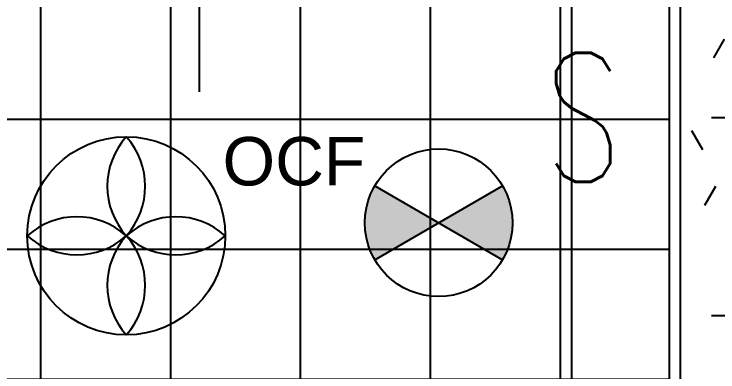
# Model space of a CAD drawing. Header units: millimetres. Extents: x -92759 to 184353, y -15225 to 86714.
# Drawn here: x 56214 to 57839, y 77242 to 78067 of the extents above; entities that cross this region are included whole.
import ezdxf

# ---------------------------------------------------------------- set-up
doc = ezdxf.new("R2010")
doc.units = ezdxf.units.MM
for name, color, linetype in [('0-1', 9, 'Continuous'), ('0-L21-Low Bay Light', 1, 'Continuous'), ('A-_DETA----_E-2', 9, 'Continuous'), ('A-_FLORPATT_H-1', 9, 'Continuous'), ('A-_ROOMNAME_A', 8, 'Continuous'), ('A-_WALL----_E', 8, 'Continuous'), ('A-_WALL----_H-1', 9, 'Continuous'), ('A-_WALLPRTN_E', 8, 'Continuous'), ('E-FAN----E', 1, 'Continuous'), ('E-legend', 1, 'Continuous'), ('E-LIGHT----E', 1, 'Continuous')]:
    doc.layers.add(name, color=color, linetype=linetype)
doc.styles.add('Arial', font='arial.ttf')
doc.styles.add('T3', font='simplex.shx', dxfattribs={"width": 0.7, "height": 300})

# ---------------------------------------------------------------- blocks, each defined once
blk = doc.blocks.new('A$C3019c3af')
at = {"layer": 'A-_FLORPATT_H-1'}
h = blk.add_hatch(dxfattribs=at)
h.set_pattern_fill('FP_22', color=256, style=0, pattern_type=2)
h.set_pattern_definition([(270, (-26525, 44525), (300, 2e-14), []), (0, (-26525, 44525), (0, 300), [])])
h.paths.add_polyline_path([(-26358.7, 43675), (-24975, 43675), (-24975, 46375), (-27275, 46375), (-27275, 45975), (-27725, 45975), (-27725, 43827), (-26689, 43827), (-26689, 43782), (-27725, 43782), (-27725, 43675), (-27314.8, 43675)])
at = {"layer": 'A-_WALL----_H-1'}
h = blk.add_hatch(dxfattribs=at)
h.set_pattern_fill('FP_8', color=256, style=0, pattern_type=2)
h.set_pattern_definition([(0, (-11670.95, 40338.29), (609.6, 152.4), [50.292, -406.908, 50.292, -406.908, -2438.4]), (0, (-11670.95, 40338.29), (609.6, 152.4), [-914.4, 50.292, -864.108, 50.292, -406.908, -1066.8]), (0, (-11670.95, 40338.29), (609.6, 152.4), [-2286, 50.292, -254.508, 50.292, -711.708]), (120, (-11442.35, 40414.49), (-436.7823, 451.7291), [50.292, -406.908, 50.292, -406.908, -2438.4]), (120, (-11442.35, 40414.49), (-436.7823, 451.7291), [-914.4, 50.292, -864.108, 50.292, -406.908, -1066.8]), (120, (-11442.35, 40414.49), (-436.7823, 451.7291), [-2286, 50.292, -254.508, 50.292, -711.708]), (240, (-11366.15, 40719.29), (-172.8177, -604.1291), [50.292, -406.908, 50.292, -406.908, -2438.4]), (240, (-11366.15, 40719.29), (-172.8177, -604.1291), [-914.4, 50.292, -864.108, 50.292, -406.908, -1066.8]), (240, (-11366.15, 40719.29), (-172.8177, -604.1291), [-2286, 50.292, -254.508, 50.292, -711.708])])
h.paths.add_polyline_path([(-24800, 41200), (-24800, 46400), (-24950, 46400), (-24950, 41200)])
at = {"layer": 'A-_DETA----_E-2'}
blk.add_line((-25200, 43650), (-25200, 46400), dxfattribs=at)
at = {"layer": 'A-_ROOMNAME_A'}
blk.add_line((-26059.6, 45147.2), (-26059.6, 47001.5), dxfattribs=at)
at = {"layer": 'A-_WALL----_E'}
blk.add_line((-24950, 46400), (-24950, 43650), dxfattribs=at)
at = {"layer": 'A-_WALLPRTN_E'}
blk.add_line((-24975, 46375), (-24975, 43675), dxfattribs=at)
blk = doc.blocks.new('UFO S')
at = {"layer": 'E-LIGHT----E'}
h = blk.add_hatch(color=256, dxfattribs=at)
h.dxf.hatch_style = 1
h.paths.add_polyline_path([(-26, -15), (-173.5, 70.2, 0.131652), (-196.3, -15, 0.131652), (-173.5, -100.2)])
h = blk.add_hatch(color=256, dxfattribs=at)
h.dxf.hatch_style = 1
h.paths.add_polyline_path([(121.6, 70.2), (-26, -15), (121.6, -100.2, 0.131652), (144.4, -15, 0.131652)])
for p, q in [((-173.5, 70.2), (121.6, -100.2)), ((-173.5, -100.2), (121.6, 70.2))]:
    blk.add_line(p, q, dxfattribs=at)
blk.add_circle((-26, -15), 170.4, dxfattribs=at)
at = {"layer": 'E-LIGHT----E', "lineweight": 15, "style": 'T3', "width": 0.7}
blk.add_text('S', height=298.2, rotation=359.9998, dxfattribs=at).set_placement((218.2, 79.3))
blk = doc.blocks.new('OCF FAN')
at = {"layer": 'E-FAN----E', "color": 7}
blk.add_circle((0, 0), 228.6, dxfattribs=at)
for centre, start, end in [((127.1, 114.3), 138.0283, 221.9717), ((-127.1, 114.3), 318.0283, 41.9717), ((-114.3, -127.1), 48.0283, 131.9717), ((114.3, -127.1), 48.0283, 131.9717), ((-114.3, 127.1), 228.0283, 311.9717), ((127.1, -114.3), 138.0283, 221.9717), ((-127.1, -114.3), 318.0283, 41.9717), ((114.3, 127.1), 228.0283, 311.9717)]:
    blk.add_arc(centre, 170.9, start, end, dxfattribs=at)
at = {"layer": 'E-FAN----E', "color": 7, "style": 'Arial'}
blk.add_text('OCF', height=111.73, dxfattribs=at).set_placement((222.2, 116.2))
blk = doc.blocks.new('EL_B8_L2_R4')
at = {"layer": '0-L21-Low Bay Light', "color": 7}
blk.add_blockref('OCF FAN', (-33828.4, -1785.3), dxfattribs=at)
at = {"layer": 'E-LIGHT----E'}
blk.add_blockref('UFO S', (-33081.2, -1740.3), dxfattribs=at)

msp = doc.modelspace()

# ---------------------------------------------------------------- block references
at = {"layer": '0-1'}
msp.add_blockref('A$C3019c3af', (82701.1, 32741.2), dxfattribs=at)
at = {"layer": 'E-legend', "color": 7}
msp.add_blockref('EL_B8_L2_R4', (90301.1, 79341.2), dxfattribs=at)

doc.saveas('drawing.dxf')
